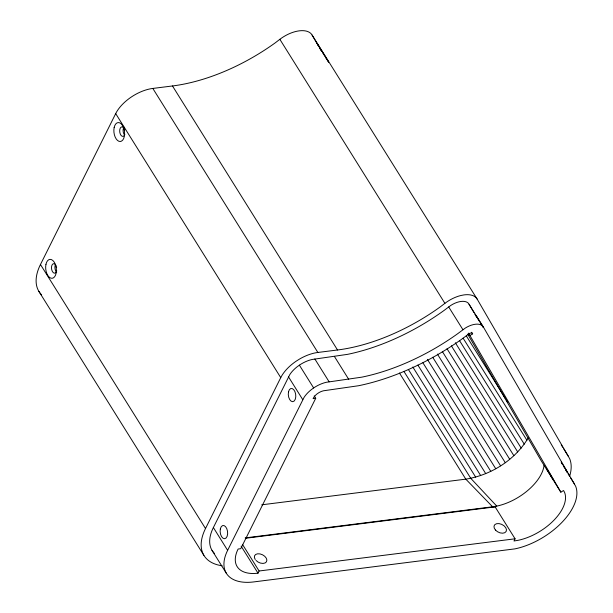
<?xml version="1.0" encoding="UTF-8"?>
<svg xmlns="http://www.w3.org/2000/svg" width="613" height="613" viewBox="0 0 613 613"><rect width="100%" height="100%" fill="white"/><g stroke="black" fill="none" stroke-linecap="round" stroke-linejoin="round"><path stroke-width="0.92" d="M41.6 294.838A63.537 33.838 -32 0 1 40.466 264.51L115.696 113.604A31.769 16.919 -32 0 1 152.821 88.433L172.483 85.966A141.365 75.284 -32 0 0 275.222 42.856L279.857 39.316A25.225 13.432 -32 0 1 312.086 35.041L477.136 299.067L569.638 458.639A63.537 33.838 -32 0 1 569.73 475.895M222.136 565.761A63.537 33.838 -32 0 1 205.508 528.536L280.746 377.631A31.769 16.919 -32 0 1 296.133 361.203L299.657 358.988A31.769 16.919 -32 0 1 317.863 352.46L337.525 349.992A141.365 75.284 -32 0 0 440.272 306.883L444.9 303.343A25.225 13.432 -32 0 1 460.953 295.489L464.102 294.891A25.225 13.432 -32 0 1 477.136 299.067M213.378 527.548L289.78 374.627A22.221 11.831 -32 0 1 297.06 366.85L299.389 365.149A22.221 11.831 -32 0 1 312.132 359.471L347.548 354.352A150.913 80.364 -32 0 0 443.927 310.546L450.839 305.397A15.662 8.344 -32 0 1 468.232 303.09L483.358 327.005L575.592 486.109A53.998 28.757 -32 0 1 514.874 548.88L253.652 581.929A54.005 28.765 -32 0 1 227.63 550.344L213.378 527.548A54.005 28.765 -32 0 0 214.343 553.324M227.63 550.344L304.033 397.431A22.221 11.831 -32 0 1 311.312 389.653L313.641 387.952A22.221 11.831 -32 0 1 326.384 382.274L361.808 377.156A150.913 80.364 -32 0 0 458.187 333.342L465.098 328.2A15.662 8.344 -32 0 1 482.485 325.894L483.358 327.005M314.224 395.906L315.718 398.297L240.733 548.696L238.112 549.026A41.301 21.991 -32 0 0 258.012 573.178L259.107 570.994L515.081 538.804L495.128 506.882L492.614 506.79L245.162 537.908M515.081 538.804L513.993 540.988L518.123 540.306A41.27 21.976 -32 0 0 564.527 492.323L563.562 490.523L560.849 492.178L540.896 460.256L467.688 334.1M261.743 504.813L465.803 479.151C491.028 475.113 515.081 460.003 528.23 437.904M315.718 398.297L313.097 398.626L313.879 397.262A9.486 5.05 -32 0 1 323.419 390.795L358.559 385.73A163.633 87.138 -32 0 0 463.06 338.223L468.991 333.763A2.927 1.555 -32 0 1 472.232 333.334L472.646 333.855L469.933 335.518L560.849 492.178M544.038 465.436A41.27 21.976 -32 0 1 496.745 506.1L492.614 506.79L465.803 479.151L399.461 373.026M245.782 538.237L495.128 506.882M496.745 506.1L470.769 478.332L403.921 371.394M328.2 61.568L328.675 62.204L328.361 61.607M483.052 327.12L482.768 326.691M327.932 61.162L327.235 60.074M566.665 471.29L567.301 472.217L566.81 471.32M482.569 326.384L482.094 325.633M561.194 462.133L561.454 462.531M566.182 470.539L566.443 470.937M468.547 333.924L469.65 335.602L468.738 333.97M326.813 59.407L325.84 57.86M548.183 471.274L546.804 469.144L553.746 480.508L548.489 471.757M561.232 444.862L562.757 447.291M563.768 448.908L568.328 456.195M481.81 325.189L480.845 323.641M561.73 462.976L562.696 464.524M566.075 470.569L567.056 472.14M568.036 473.719L569.515 476.071M570.496 477.65L574.427 483.941M565.6 469.612L565.906 470.094M471.65 332.269L472.646 333.855M468.439 333.12L469.933 335.518M448.678 306.914L462.938 329.717M466.301 335.878L505.304 398.258M506.315 399.883L507.832 402.312M279.857 39.316L444.9 303.343M463.114 338.177L526.919 440.257M459.451 340.491L524.276 444.187M455.359 342.782L521.196 448.103M451.367 345.816L517.709 451.942M447.015 348.736L513.863 455.674M442.341 351.51L509.702 459.26M437.391 354.092L505.258 462.654M432.724 357.264L500.583 465.819M427.376 359.356L495.741 468.723M422.909 362.773L490.775 471.336M417.874 365.064L485.734 473.627M412.825 367.011L480.684 475.565M408.327 369.394L475.68 477.144M172.483 85.966L337.525 349.992M334.46 356.528L348.713 379.324M152.821 88.433L317.863 352.46M314.852 358.988L329.104 381.792M299.389 365.149L313.641 387.952M288.501 376.857L302.761 399.661M115.696 113.604L280.746 377.631M242.641 544.658L259.107 570.994M241.108 546.137L258.012 573.178M40.466 264.51L205.508 528.536M212.006 550.351L226.266 573.155M38.857 291.344L203.907 555.37M324.154 55.139L324.737 56.082M480.14 322.492L480.5 323.074M563.048 465.091L563.408 465.673M564.228 467.397L564.588 467.98M322.944 53.178L323.557 54.166M480.04 321.955L476.255 315.948L476.937 317.189M563.768 466.271L565.194 468.6M563.5 466.209L563.868 466.8M479.044 320.714L479.412 321.304M321.151 50.228L321.741 51.201M480.4 322.553L483.021 326.951M478.692 320.132L477.167 317.588M320.032 48.381L320.576 49.285M565.515 469.144L565.83 469.658M561.807 463.413L562.121 463.926M319.044 46.726L319.519 47.523M566.113 470.14L566.611 470.976M318.607 45.99L317.879 44.749M469.106 304.209L473.895 312.469M474.853 314.117L476.293 316.599M312.086 35.041L318.806 46.619M319.771 48.274L321.212 50.756M328.139 61.208L317.082 43.262L317.595 44.259M124.814 134.293A4.766 2.644 82.8 0 1 120.976 135.251A4.766 2.644 82.8 0 1 120.24 128.209A4.766 2.644 82.8 0 1 124.232 128.73M124.424 129.136A4.766 2.644 82.8 0 1 124.746 130.025M56.71 270.67A4.766 2.644 82.8 0 1 52.933 272.256A4.766 2.644 82.8 0 1 51.982 265.13A4.766 2.644 82.8 0 1 56.028 265.529M56.542 266.824A4.766 2.644 82.8 0 1 56.657 267.299M255.246 559.508A6.674 4.26 26.5 0 1 260.05 553.922A6.674 4.26 26.5 0 1 266.463 561.784A6.674 4.26 26.5 0 1 256.027 560.458M124.631 135.128A4.766 2.644 82.8 0 1 124.033 127.175M56.687 272.18A4.766 2.644 82.8 0 1 55.446 264.586M114.156 127.55A9.532 5.295 82.8 0 0 120.225 141.503A9.532 5.295 82.8 0 0 123.32 127.029A9.532 5.295 82.8 0 0 114.156 127.55M45.952 264.349A9.532 5.295 82.8 0 0 52.013 278.302A9.532 5.295 82.8 0 0 55.116 263.828A9.532 5.295 82.8 0 0 45.952 264.349M288.485 391.922A6.674 3.709 82.8 0 0 292.73 401.684A6.674 3.709 82.8 0 0 294.899 391.554A6.674 3.709 82.8 0 0 288.485 391.922M220.335 528.95A6.674 3.709 82.8 0 0 224.588 538.72A6.674 3.709 82.8 0 0 226.756 528.59A6.674 3.709 82.8 0 0 220.335 528.95M495.465 530.046A6.674 4.26 26.5 0 0 506.139 531.471A6.674 4.26 26.5 0 0 499.082 523.609A6.674 4.26 26.5 0 0 495.465 530.046"/></g></svg>
